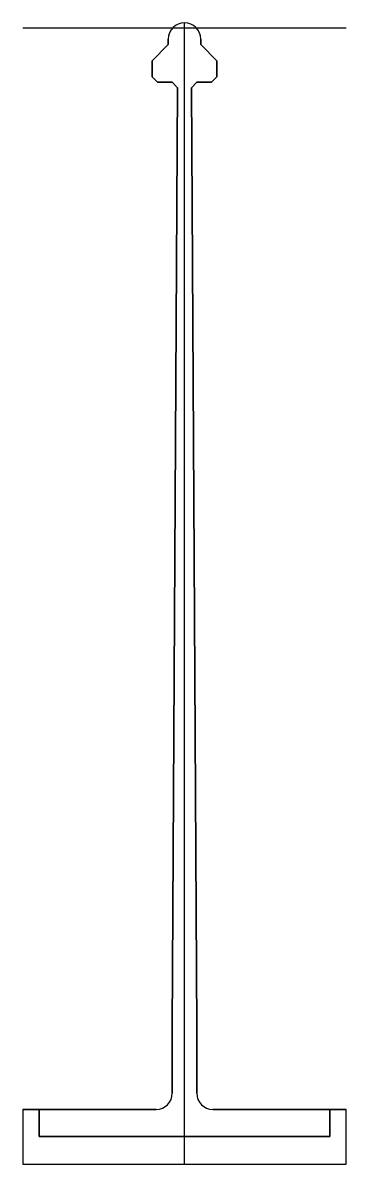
# Model space of a CAD drawing. Extents: x -30 to 30, y 0 to 211.
import ezdxf

# ---------------------------------------------------------------- set-up
doc = ezdxf.new("R2010")
doc.units = 0
doc.layers.get('0').update_dxf_attribs({"linetype": 'CONTINUOUS'})

msp = doc.modelspace()

# ---------------------------------------------------------------- linework, layer by layer
at = {"linetype": 'CONTINUOUS'}
for p, q in [((0, 0), (0, 211)), ((29.88, 210), (-29.88, 210)), ((-3, 207), (-6, 204)), ((-6, 204), (-3, 207)), ((-3, 208), (-3, 207)), ((-3, 207), (-3, 208)), ((3, 207), (3, 208)), ((3, 208), (3, 207)), ((6, 204), (3, 207)), ((3, 207), (6, 204)), ((-6, 204), (-6, 201)), ((-6, 201), (-6, 204)), ((6, 201), (6, 204)), ((6, 204), (6, 201)), ((-6, 201), (-5, 200)), ((-5, 200), (-6, 201)), ((5, 200), (6, 201)), ((6, 201), (5, 200)), ((6, 201), (5, 200)), ((-5, 200), (-2.27, 200)), ((-2.27, 200), (-5, 200)), ((-2.27, 200), (-1.27, 198.98)), ((-1.27, 198.98), (-2.27, 200)), ((-1.27, 198.98), (-2.25, 25.12)), ((-2.25, 25.12), (-1.27, 198.98)), ((1.27, 198.98), (2.27, 200)), ((2.27, 200), (1.27, 198.98)), ((2.25, 25.12), (1.27, 198.98)), ((1.27, 198.98), (2.25, 25.12)), ((2.27, 200), (5, 200)), ((5, 200), (2.27, 200)), ((-2.25, 25.12), (-2.25, 13.12)), ((-2.25, 13.12), (-2.25, 25.12)), ((2.25, 13.12), (2.25, 25.12)), ((2.25, 25.12), (2.25, 13.12)), ((-26.88, 10.12), (-29.88, 10.12)), ((-29.88, 10.12), (-29.88, 0)), ((-29.88, 10.12), (-5.25, 10.12)), ((-29.88, 10.12), (-29.88, 0)), ((-5.25, 10.12), (-26.88, 10.12)), ((-26.88, 10.12), (-26.88, 5.12)), ((-26.88, 5.12), (-26.88, 10.12)), ((-26.88, 10.12), (-26.88, 5.12)), ((26.88, 10.12), (5.25, 10.12)), ((5.25, 10.12), (29.88, 10.12)), ((26.88, 5.12), (26.88, 10.12)), ((29.88, 10.12), (26.88, 10.12)), ((26.88, 10.12), (26.88, 5.12)), ((26.88, 5.12), (26.88, 10.12)), ((29.88, 0), (29.88, 10.12)), ((29.88, 0), (29.88, 10.12)), ((-26.88, 5.12), (26.88, 5.12)), ((26.88, 5.12), (-26.88, 5.12)), ((26.88, 5.12), (-26.88, 5.12)), ((-29.88, 0), (29.88, 0)), ((-29.88, 0), (29.88, 0)), ((-29.88, 0), (29.88, 0))]:
    msp.add_line(p, q, dxfattribs=at)
for centre, start, end in [((0, 208), 90, 180), ((0, 208), 90, 180), ((0, 208), 0, 90), ((0, 208), 0, 90), ((-5.25, 13.12), 270, 0), ((-5.25, 13.12), 270, 0), ((5.25, 13.12), 180, 270), ((5.25, 13.12), 180, 270)]:
    msp.add_arc(centre, 3, start, end, dxfattribs=at)

doc.saveas('drawing.dxf')
